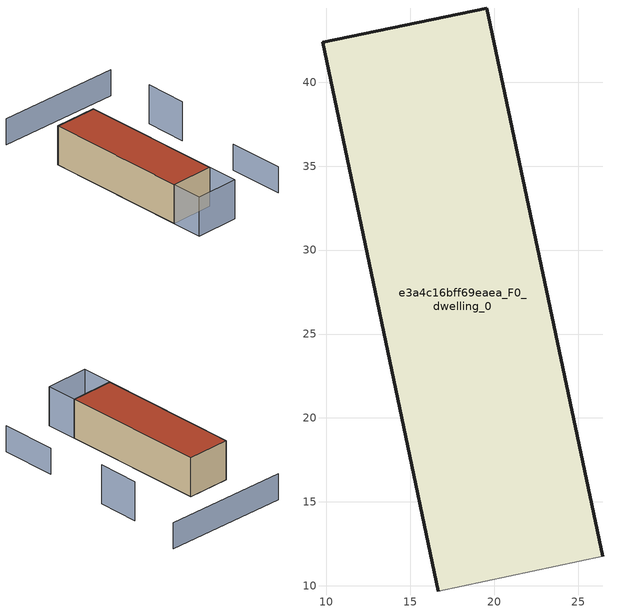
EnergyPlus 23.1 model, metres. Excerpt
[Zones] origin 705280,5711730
e3a4c16bff69eaea_F0_dwelling_0
 floor ground (EU_floor_Construction): 26.46,11.75 19.57,44.42 9.8,42.38 16.66,9.69 z0
 wall outside (EU_wall_Construction): 16.66,9.69 9.8,42.38 19.57,44.42 26.46,11.75 z0:9
 wall adiabatic (EU_wall_Construction): 26.46,11.75 16.66,9.69 z0:9
 roof outside (EU_roof_Construction): 19.57,44.42 26.46,11.75 16.66,9.69 9.8,42.38 z9
shading: 40.92,9.01 38.34,21.59 / 33.85,60.35 5.43,54.87 z0:6; 36.09,37.22 34.21,46.59 / 16.66,9.69 26.47,11.75 / 26.47,11.75 27.94,4.74 / 27.94,4.74 18.13,2.68 / 18.13,2.68 16.66,9.69 z0:9
[Building]
EU S2 Campaign: North Axis=0; Terrain=City; Solar Distribution=FullExterior
[Site:Location]
London: Latitude=51.5; Longitude=-0.5; Time Zone=0; Elevation=25
[SizingPeriod:WeatherFileDays]
AnnualSizingPeriod: Begin Month=1; Begin Day of Month=1; End Month=12; End Day of Month=31; Day of Week for Start Day=Monday; Use Weather File Daylight Saving Period=No; Use Weather File Rain and Snow Indicators=No
[MATERIAL]
EU_InternalMass_Material: Roughness=MediumRough; Thickness=0.1; Conductivity=1; Density=1800; Specific Heat=900; Thermal Absorptance=0.9; Solar Absorptance=0.7; Visible Absorptance=0.7
[MATERIAL:NOMASS] Roughness=MediumRough; Thermal Absorptance=0.9; Solar Absorptance=0.7; Visible Absorptance=0.7
Name | Thermal Resistance
EU_wall_NoMass | 0.724719
EU_roof_NoMass | 2.98947
EU_floor_NoMass | 2.39157
[CONSTRUCTION]
EU_wall_Construction: EU_wall_NoMass
EU_roof_Construction: EU_roof_NoMass
EU_floor_Construction: EU_floor_NoMass
EU_InternalMass_Construction: EU_InternalMass_Material
[ZONE]
e3a4c16bff69eaea_F0_dwelling_0: Type=1; Multiplier=1; Ceiling Height=autocalculate; Volume=3005.06; Floor Area=autocalculate; Part of Total Floor Area=Yes
[INTERNALMASS]
e3a4c16bff69eaea_F0_dwelling_0_EU_InternalMass: Construction=EU_InternalMass_Construction; Zone or ZoneList=e3a4c16bff69eaea_F0_dwelling_0; Surface Area=333.896
[OTHEREQUIPMENT]
EU_Step8_InternalGain_e3a4c16bff69eaea_F0_dwelling_0_f000: Fuel Type=Electricity; Zone or ZoneList or Space or SpaceList=e3a4c16bff69eaea_F0_dwelling_0; Schedule=EU_Step8_GainSchedule_e3a4c16bff69eaea_F0_dwelling_0_f000; Design Level Calculation Method=Watts/Area; Power per Zone Floor Area=1; Fraction Latent=0; Fraction Radiant=0; Fraction Lost=0; Carbon Dioxide Generation Rate=0; EndUse Subcategory=EU_Step8_InternalGains
[ZONEVENTILATION:DESIGNFLOWRATE]
EU_ConstantAir_e3a4c16bff69eaea_F0_dwelling_0: Zone or ZoneList or Space or SpaceList=e3a4c16bff69eaea_F0_dwelling_0; Schedule=EU_AlwaysOn; Design Flow Rate Calculation Method=AirChanges/Hour; Air Changes per Hour=0.418135; Ventilation Type=Natural; Fan Pressure Rise=0; Fan Total Efficiency=1; Constant Term Coefficient=1; Temperature Term Coefficient=0; Velocity Term Coefficient=0; Velocity Squared Term Coefficient=0; Minimum Indoor Temperature=-100; Maximum Indoor Temperature=100; Delta Temperature=-100; Minimum Outdoor Temperature=-100; Maximum Outdoor Temperature=100; Maximum Wind Speed=40
[HVACTEMPLATE:THERMOSTAT]
EU_HeatOnly_e3a4c16bff69eaea_F0_dwelling_0: Constant Heating Setpoint=20; Constant Cooling Setpoint=50
[HVACTEMPLATE:ZONE:IDEALLOADSAIRSYSTEM]
e3a4c16bff69eaea_F0_dwelling_0: Template Thermostat=EU_HeatOnly_e3a4c16bff69eaea_F0_dwelling_0; System Availability Schedule=EU_AlwaysOn; Maximum Heating Supply Air Temperature=50; Minimum Cooling Supply Air Temperature=13; Maximum Heating Supply Air Humidity Ratio=0.0156; Minimum Cooling Supply Air Humidity Ratio=0.0077; Heating Limit=NoLimit; Cooling Limit=NoLimit; Heating Availability Schedule=EU_AlwaysOn; Cooling Availability Schedule=EU_CoolingOff; Dehumidification Control Type=ConstantSensibleHeatRatio; Cooling Sensible Heat Ratio=0.7; Dehumidification Setpoint=60; Humidification Control Type=None; Humidification Setpoint=30; Outdoor Air Method=None; Outdoor Air Flow Rate per Person=0.00944; Outdoor Air Flow Rate per Zone Floor Area=0; Outdoor Air Flow Rate per Zone=0; Demand Controlled Ventilation Type=None; Outdoor Air Economizer Type=NoEconomizer; Heat Recovery Type=None; Sensible Heat Recovery Effectiveness=0.7; Latent Heat Recovery Effectiveness=0.65
[SIZING:ZONE]
e3a4c16bff69eaea_F0_dwelling_0: Zone Cooling Design Supply Air Temperature Input Method=SupplyAirTemperature; Zone Cooling Design Supply Air Temperature=13; Zone Heating Design Supply Air Temperature Input Method=SupplyAirTemperature; Zone Heating Design Supply Air Temperature=50; Zone Cooling Design Supply Air Humidity Ratio=0.008; Zone Heating Design Supply Air Humidity Ratio=0.008; Cooling Design Air Flow Method=DesignDay; Cooling Design Air Flow Rate=0; Cooling Minimum Air Flow per Zone Floor Area=0.000762; Cooling Minimum Air Flow=0; Cooling Minimum Air Flow Fraction=0.2; Heating Design Air Flow Method=DesignDay; Heating Design Air Flow Rate=0; Heating Maximum Air Flow per Zone Floor Area=0.002032; Heating Maximum Air Flow=0.141576; Heating Maximum Air Flow Fraction=0.3; Account for Dedicated Outdoor Air System=No; Dedicated Outdoor Air System Control Strategy=NeutralSupplyAir; Dedicated Outdoor Air Low Setpoint Temperature for Design=autosize; Dedicated Outdoor Air High Setpoint Temperature for Design=autosize; Zone Load Sizing Method=Sensible Load Only No Latent Load; Zone Latent Cooling Design Supply Air Humidity Ratio Input Method=HumidityRatioDifference; Zone Cooling Design Supply Air Humidity Ratio Difference=0.005; Zone Latent Heating Design Supply Air Humidity Ratio Input Method=HumidityRatioDifference; Zone Humidification Design Supply Air Humidity Ratio Difference=0.005
[SCHEDULE:CONSTANT]
Name | Hourly Value
EU_AlwaysOn | 1
EU_CoolingOff | 0
[SCHEDULE:FILE]
EU_Step8_GainSchedule_e3a4c16bff69eaea_F0_dwelling_0_f000: File=../../schedules/e3a4c16bff69eaea/e3a4c16bff69eaea_F0_dwelling_0_f000_gain.csv; Column Number=1; Rows to Skip at Top=0; Number of Hours of Data=8760; Column Separator=Comma; Interpolate to Timestep=No; Minutes per Item=60; Adjust Schedule for Daylight Savings=Yes
